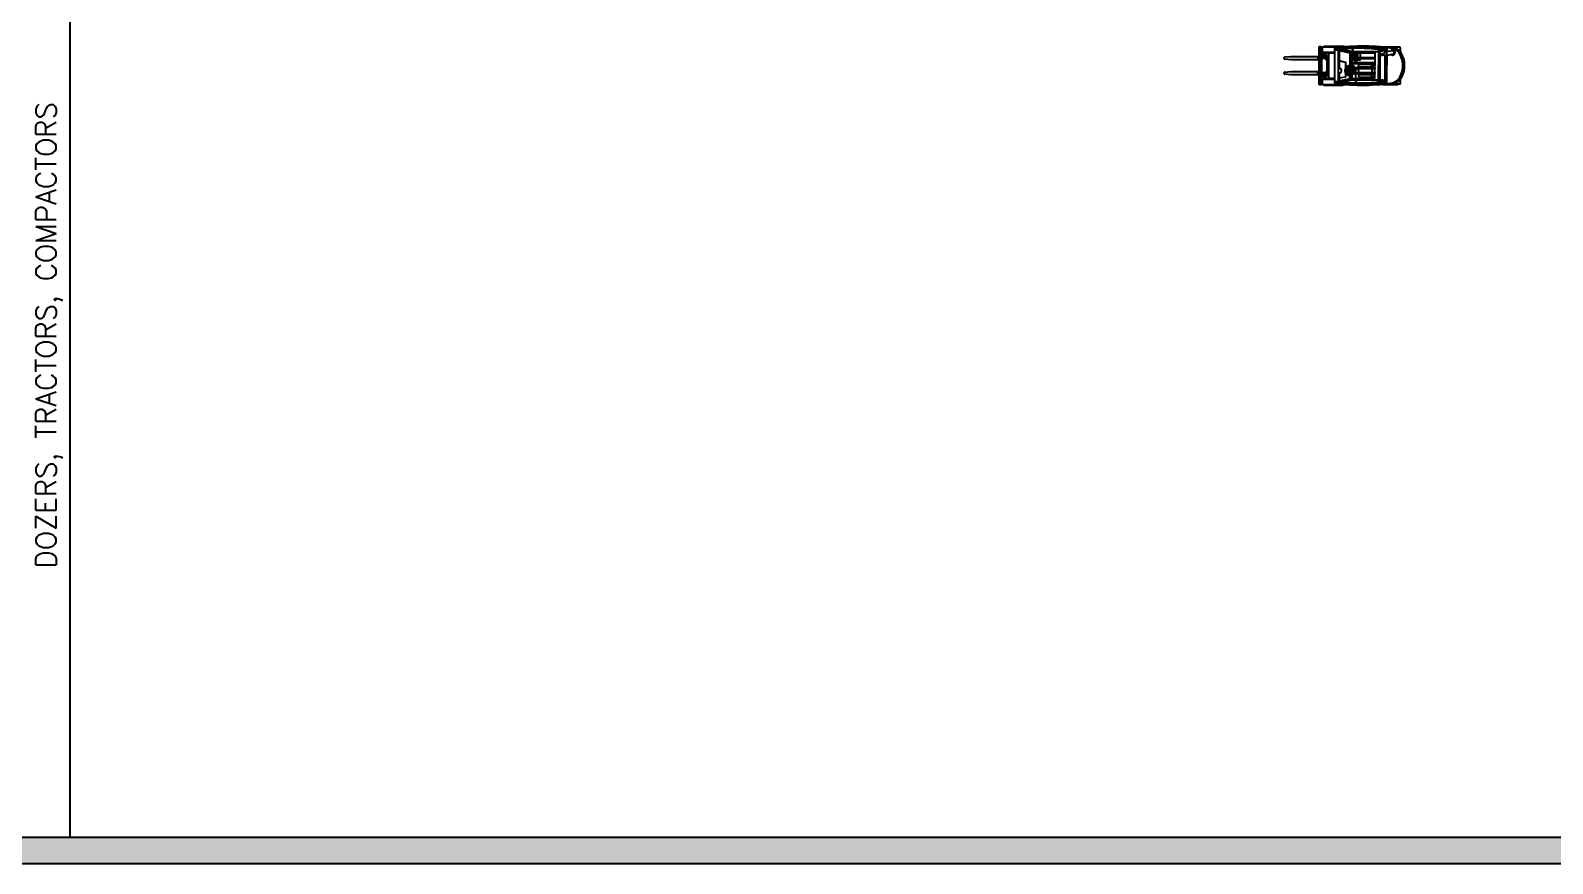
# Model space of a CAD drawing. Extents: x -121210 to 57230, y 84783 to 157800.
# Drawn here: x -19654 to 17847, y 84783 to 105303 of the extents above; entities that cross this region are included whole.
import ezdxf

# ---------------------------------------------------------------- set-up
doc = ezdxf.new("R2010")
doc.units = 0
doc.header["$MEASUREMENT"] = 0
doc.layers.get('0').update_dxf_attribs({"linetype": 'CONTINUOUS'})
doc.styles.get("Standard").update_dxf_attribs({"font": 'COMPLEX.SHX'})

# ---------------------------------------------------------------- blocks, each defined once
blk = doc.blocks.new('A$C7E0369D2')
for p, q in [((861, 953), (916, 953)), ((861, 706), (861, 953)), ((899, 953), (899, 6)), ((916, 953), (916, 6)), ((944, 943), (1510, 943)), ((944, 811), (1240, 811)), ((962, 943), (994, 959)), ((962, 811), (994, 794)), ((994, 959), (1448, 959)), ((994, 794), (1240, 794)), ((1240, 786), (1091, 786)), ((1091, 786), (1091, 173)), ((1240, 912), (1240, 47)), ((1240, 912), (1594, 835)), ((1240, 879), (1594, 802)), ((1331, 860), (1331, 100)), ((1356, 854), (1356, 431)), ((1357, 906), (1669, 830)), ((1481, 943), (1448, 959)), ((1619, 798), (1619, 480)), ((1646, 830), (1669, 830)), ((1646, 797), (2229, 797)), ((1669, 830), (2320, 830)), ((1669, 797), (1669, 681)), ((1713, 797), (1713, 681)), ((1753, 760), (1753, 706)), ((1774, 776), (1757, 767)), ((1798, 767), (1782, 776)), ((1802, 760), (1802, 706)), ((1880, 681), (1880, 797)), ((2229, 797), (2229, 480)), ((2296, 830), (2421, 888)), ((2320, 830), (2500, 900)), ((2320, 830), (2531, 896)), ((2320, 830), (2320, 480)), ((2531, 854), (2328, 818)), ((2328, 818), (2328, 480)), ((2358, 824), (2358, 129)), ((2457, 781), (2412, 771)), ((2425, 935), (2439, 943)), ((2852, 934), (2429, 934)), ((2439, 943), (2797, 943)), ((2475, 805), (2457, 781)), ((2475, 844), (2475, 805)), ((2500, 810), (2475, 805)), ((2500, 849), (2500, 810)), ((2531, 816), (2500, 810)), ((2531, 896), (2531, 816)), ((2657, 841), (2531, 816)), ((2682, 762), (2531, 733)), ((2812, 934), (2797, 943)), ((0, 649), (0, 681)), ((11, 693), (165, 706)), ((165, 624), (11, 637)), ((165, 706), (899, 706)), ((899, 624), (165, 624)), ((824, 706), (824, 624)), ((824, 624), (861, 624)), ((861, 624), (861, 706)), ((861, 335), (861, 624)), ((899, 706), (899, 624)), ((916, 665), (916, 698)), ((916, 698), (934, 698)), ((916, 632), (916, 665)), ((916, 632), (934, 632)), ((934, 698), (934, 680)), ((934, 650), (934, 632)), ((940, 706), (940, 739)), ((940, 739), (958, 739)), ((940, 673), (940, 706)), ((940, 673), (958, 673)), ((944, 670), (1004, 670)), ((1004, 660), (944, 660)), ((958, 739), (958, 721)), ((958, 691), (958, 673)), ((968, 711), (1029, 711)), ((1029, 701), (968, 701)), ((1014, 680), (1014, 698)), ((1014, 698), (1032, 698)), ((1014, 632), (1014, 650)), ((1014, 632), (1032, 632)), ((1032, 698), (1032, 632)), ((1038, 721), (1038, 739)), ((1038, 739), (1056, 739)), ((1038, 673), (1038, 691)), ((1038, 673), (1056, 673)), ((1056, 739), (1056, 673)), ((1056, 706), (1072, 706)), ((1056, 253), (1056, 706)), ((1072, 706), (1072, 253)), ((1356, 603), (1503, 567)), ((1518, 547), (1507, 539)), ((1507, 539), (1507, 446)), ((1507, 446), (1518, 440)), ((1518, 427), (1518, 547)), ((1592, 382), (1522, 410)), ((1598, 369), (1559, 449)), ((1619, 381), (1569, 455)), ((1619, 480), (1619, 467)), ((1619, 467), (1619, 245)), ((1636, 681), (2229, 681)), ((2229, 649), (1636, 649)), ((1636, 558), (2229, 558)), ((2229, 525), (1636, 525)), ((1636, 434), (1692, 434)), ((1713, 401), (1636, 401)), ((1669, 649), (1669, 558)), ((1669, 525), (1669, 469)), ((1669, 497), (1721, 459)), ((1669, 469), (1669, 455)), ((1669, 455), (1669, 434)), ((1669, 401), (1669, 311)), ((1692, 434), (1698, 434)), ((1698, 434), (1709, 434)), ((1709, 434), (1715, 434)), ((1713, 649), (1713, 620)), ((1721, 401), (1713, 401)), ((1715, 434), (1744, 434)), ((1727, 401), (1721, 401)), ((1734, 401), (1727, 401)), ((1755, 401), (1734, 401)), ((1737, 600), (1863, 620)), ((1744, 434), (2165, 434)), ((1753, 706), (1753, 698)), ((1753, 698), (1761, 698)), ((1753, 649), (1753, 630)), ((2166, 401), (1755, 401)), ((1755, 392), (1755, 311)), ((1774, 723), (1757, 713)), ((1762, 622), (1794, 622)), ((1798, 713), (1782, 722)), ((1794, 698), (1802, 698)), ((1802, 698), (1802, 706)), ((1802, 630), (1802, 649)), ((1827, 434), (1827, 478)), ((1827, 356), (1827, 401)), ((1851, 456), (2139, 447)), ((1870, 519), (2153, 509)), ((1880, 640), (1880, 649)), ((2153, 509), (2229, 489)), ((2165, 434), (2229, 434)), ((2229, 401), (2166, 401)), ((2166, 401), (2166, 401)), ((2171, 446), (2206, 443)), ((2229, 681), (2229, 649)), ((2229, 558), (2229, 525)), ((2229, 162), (2229, 480)), ((2229, 434), (2229, 401)), ((2320, 129), (2320, 480)), ((2328, 141), (2328, 480)), ((2465, 740), (2419, 732)), ((2490, 725), (2465, 740)), ((2475, 734), (2475, 115)), ((2500, 726), (2490, 725)), ((2531, 733), (2500, 726)), ((2500, 726), (2500, 110)), ((2531, 733), (2531, 480)), ((2531, 63), (2531, 480)), ((0, 278), (0, 310)), ((11, 322), (165, 335)), ((165, 253), (11, 266)), ((165, 335), (899, 335)), ((899, 253), (165, 253)), ((824, 335), (861, 335)), ((824, 253), (824, 335)), ((861, 253), (829, 253)), ((861, 335), (861, 253)), ((861, 6), (861, 253)), ((916, 6), (861, 6)), ((899, 335), (899, 253)), ((899, 253), (899, 335)), ((916, 327), (916, 294)), ((916, 327), (934, 327)), ((916, 294), (916, 261)), ((916, 261), (934, 261)), ((934, 309), (934, 327)), ((934, 261), (934, 279)), ((940, 286), (940, 253)), ((940, 286), (958, 286)), ((940, 253), (940, 220)), ((940, 220), (958, 220)), ((1004, 299), (944, 299)), ((944, 289), (1004, 289)), ((944, 148), (1240, 148)), ((944, 16), (1510, 16)), ((958, 268), (958, 286)), ((958, 220), (958, 238)), ((962, 148), (994, 165)), ((962, 16), (994, 0)), ((1029, 258), (968, 258)), ((968, 248), (1029, 248)), ((994, 165), (1240, 165)), ((994, 0), (1448, 0)), ((1014, 327), (1014, 309)), ((1014, 327), (1032, 327)), ((1014, 279), (1014, 261)), ((1014, 261), (1032, 261)), ((1032, 261), (1032, 327)), ((1038, 286), (1038, 268)), ((1038, 286), (1056, 286)), ((1038, 238), (1038, 220)), ((1038, 220), (1056, 220)), ((1056, 220), (1056, 286)), ((1072, 253), (1056, 253)), ((1091, 173), (1240, 173)), ((1240, 80), (1594, 157)), ((1240, 47), (1594, 124)), ((1356, 281), (1356, 105)), ((1356, 180), (1501, 201)), ((1357, 53), (1669, 129)), ((1481, 16), (1448, 0)), ((1518, 222), (1518, 285)), ((1592, 330), (1522, 302)), ((1598, 343), (1559, 263)), ((1619, 331), (1569, 257)), ((1619, 245), (1619, 232)), ((1619, 232), (1619, 161)), ((1636, 311), (1721, 311)), ((1698, 278), (1636, 278)), ((1646, 162), (2229, 162)), ((1646, 129), (2320, 129)), ((1669, 366), (1730, 362)), ((1669, 346), (1730, 350)), ((1669, 278), (1669, 257)), ((1669, 257), (1669, 243)), ((1669, 243), (1669, 162)), ((1715, 278), (1698, 278)), ((2163, 278), (1715, 278)), ((1721, 311), (1734, 311)), ((1734, 311), (2165, 311)), ((1755, 278), (1755, 162)), ((1827, 356), (1827, 311)), ((1827, 278), (1827, 234)), ((1851, 256), (2139, 265)), ((1870, 193), (2153, 202)), ((2153, 202), (2229, 223)), ((2165, 278), (2163, 278)), ((2165, 311), (2166, 311)), ((2229, 278), (2165, 278)), ((2166, 311), (2229, 311)), ((2171, 266), (2206, 269)), ((2229, 311), (2229, 278)), ((2296, 129), (2421, 72)), ((2320, 129), (2531, 63)), ((2320, 129), (2500, 59)), ((2531, 105), (2328, 141)), ((2425, 24), (2439, 16)), ((2852, 25), (2429, 25)), ((2439, 16), (2797, 16)), ((2812, 25), (2797, 16))]:
    blk.add_line(p, q)
for centre, radius in [((987, 740), 28.8), ((1778, 753), 16.5), ((1778, 698), 16.5), ((987, 219), 28.8)]:
    blk.add_circle(centre, radius)
for centre, radius, start, end in [((1128, 877), 195, 160.2426, 199.7574), ((1929, -4114), 5073, 80.8768, 97.8025), ((1815, -4860), 5801, 82.9065, 95.6803), ((1358, 910), 4.12, 93.5719, 256.293), ((1774, -5744), 6671, 84.4378, 93.5719), ((1819, -3567), 4474, 91.2064, 95.0648), ((1646, 1077), 247, 257.7352, 270), ((1646, 1044), 247, 257.7352, 270), ((1749, 830), 80.3, 108.0576, 180), ((1819, -3567), 4474, 82.7196, 91.2064), ((1762, 760), 8.24, 120.3116, 180), ((1778, 769), 8.24, 59.354, 120.3116), ((1794, 760), 8.24, 0, 59.354), ((2416, 752), 20, 38.0349, 279.6426), ((2420, 891), 4.12, 294.766, 84.4378), ((2487, 766), 41.2, 287.8395, 107.694), ((2561, 523), 394, 52.181, 82.3659), ((2669, 802), 61.8, 232.642, 149.6847), ((2669, 802), 41.2, 274.6327, 107.694), ((2701, 692), 206, 30.9677, 80.8768), ((2348, 480), 576, 0, 37.8989), ((2348, 480), 604, 320.7735, 39.2265), ((2736, 877), 129, 337.6458, 26.3638), ((2348, 480), 618, 329.0323, 30.9677), ((12, 681), 11.5, 95, 180), ((12, 649), 11.5, 180, 265), ((944, 680), 9.89, 180, 270), ((944, 650), 9.89, 90, 180), ((968, 721), 9.89, 180, 270), ((968, 691), 9.89, 90, 180), ((1004, 680), 9.89, 270, 0), ((1004, 650), 9.89, 0, 90), ((1029, 721), 9.89, 270, 0), ((1029, 691), 9.89, 0, 90), ((1377, 431), 20.6, 180, 254.6302), ((1356, 356), 57.1, 285.3698, 74.6302), ((1619, 356), 124, 90, 219.2965), ((1498, 547), 20.6, 0, 76.3616), ((1619, 356), 111, 90, 224.8673), ((1619, 356), 57, 154.2237, 205.7763), ((1619, 356), 24.7, 90, 270), ((1636, 665), 16.5, 90, 180), ((1636, 665), 16.5, 180, 270), ((1636, 541), 16.5, 90, 180), ((1636, 541), 16.5, 180, 270), ((1636, 418), 16.5, 90, 180), ((1636, 418), 16.5, 180, 270), ((1619, 356), 124, 39.2965, 66.4218), ((1619, 356), 111, 44.8673, 63.5409), ((1734, 620), 20.6, 180, 278.912), ((1673, 392), 82.4, 30.5742, 53.9207), ((1619, 356), 111, 335.8939, 24.1061), ((1619, 356), 124, 338.4898, 21.5102), ((1762, 706), 8.24, 120.3116, 180), ((1762, 630), 8.24, 180, 270), ((1673, 392), 82.4, 0, 6.2377), ((1778, 649), 16.5, 180, 0), ((1778, 715), 8.24, 59.354, 120.3116), ((1794, 630), 8.24, 270, 0), ((1794, 706), 8.24, 0, 59.354), ((1868, 478), 41.2, 88.0168, 180), ((1860, 640), 20.6, 278.912, 0), ((1689, 401), 477, 3.9614, 13.1056), ((1689, 401), 477, 354.5667, 0), ((2487, 766), 41.2, 274.6327, 287.8395), ((2348, 480), 576, 322.1011, 0), ((12, 310), 11.5, 95, 180), ((12, 278), 11.5, 180, 265), ((1128, 82), 195, 160.2426, 199.7574), ((944, 309), 9.89, 180, 270), ((944, 279), 9.89, 90, 180), ((968, 268), 9.89, 180, 270), ((968, 238), 9.89, 90, 180), ((1004, 309), 9.89, 270, 0), ((1004, 279), 9.89, 0, 90), ((1029, 268), 9.89, 270, 0), ((1029, 238), 9.89, 0, 90), ((1929, 5073), 5073, 262.1975, 279.1232), ((1815, 5819), 5801, 264.3197, 277.0935), ((1358, 49), 4.12, 103.707, 266.4281), ((1377, 281), 20.6, 105.3698, 180), ((1774, 6703), 6671, 266.4281, 275.5622), ((1819, 4526), 4474, 264.9352, 277.2804), ((1498, 222), 20.6, 278.1667, 0), ((1619, 356), 124, 219.2965, 270), ((1619, 356), 111, 224.8673, 270), ((1619, 356), 37.7, 154.2237, 205.7763), ((1646, -85), 247, 90, 102.2648), ((1646, -118), 247, 90, 102.2648), ((1636, 294), 16.5, 90, 180), ((1636, 294), 16.5, 180, 270), ((1619, 356), 124, 293.5782, 320.7035), ((1619, 356), 111, 296.4591, 315.1327), ((1835, 129), 80.3, 180, 252.1566), ((1868, 234), 41.2, 180, 271.9832), ((1689, 311), 477, 346.8944, 356.0386), ((1689, 311), 477, 0, 5.4333), ((2420, 68), 4.12, 275.5622, 65.234), ((2561, 436), 394, 277.6341, 307.819), ((2701, 268), 206, 279.1232, 329.0323), ((2736, 82), 129, 333.6362, 22.3542)]:
    blk.add_arc(centre, radius, start, end)
blk = doc.blocks.new('FORMATLINES')
at = {"true_color": 0x546d8e}
h = blk.add_hatch(color=155, dxfattribs=at)
h.set_gradient(color1=(68, 68, 68), color2=(84, 109, 142), tint=1)
h.paths.add_polyline_path([(-117481, 85429), (-117481, 84783), (57230, 84783), (57230, 85429)])
at = {"color": 155, "true_color": 0x546d8e}
for p, q in [((-18686, 157399), (-18686, 85429)), ((-117481, 85429), (57230, 85429)), ((-117481, 85429), (57230, 85429)), ((-117481, 84783), (57230, 84783)), ((-117481, 84783), (57230, 84783))]:
    blk.add_line(p, q, dxfattribs=at)
at = {"color": 155, "true_color": 0x546d8e, "insert": (-19520, 92054), "char_height": 500, "attachment_point": 1, "rotation": 90}
blk.add_mtext_dynamic_manual_height_columns('{\\Fsimplex|c0;DOZERS, TRACTORS, COMPACTORS}', width=16790, gutter_width=12.5, heights=[0], dxfattribs=at)

msp = doc.modelspace()

# ---------------------------------------------------------------- block references
for name, p in [('FORMATLINES', (0, 0)), ('A$C7E0369D2', (11236, 103957))]:
    msp.add_blockref(name, p)

doc.saveas('drawing.dxf')
